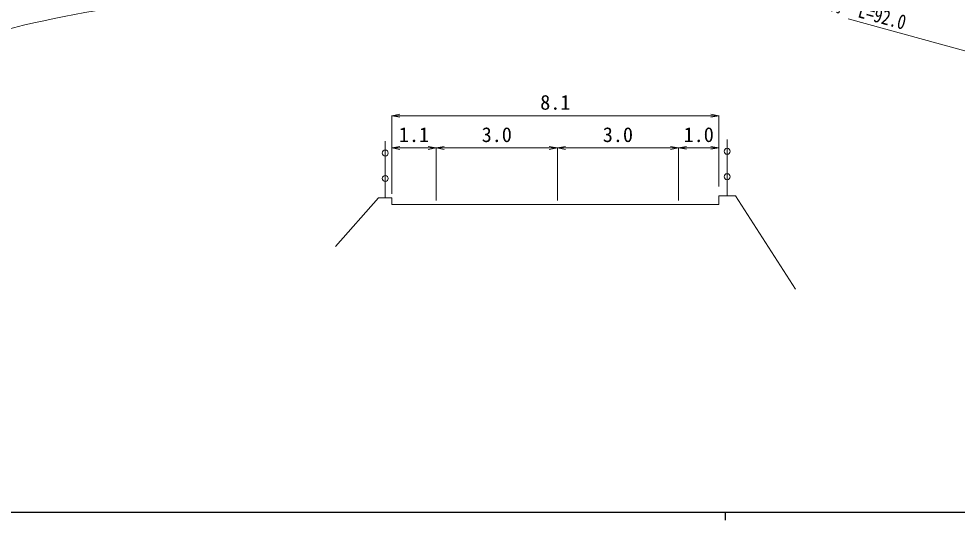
# Model space of a CAD drawing. Units: millimetres at full size, sheet at 1:1000, with parts at other scales. Extents: x 40000 to 680000, y 20000 to 380000.
# Drawn here: x 180533 to 296748, y 204000 to 266124 of the extents above; entities that cross this region are included whole.
import ezdxf
from ezdxf.enums import TextEntityAlignment as Align

# ---------------------------------------------------------------- set-up
doc = ezdxf.new("R2010")
doc.units = ezdxf.units.MM
doc.header["$LTSCALE"] = 1000
for name, color, linetype, lineweight in [('M-BGD', 7, 'Continuous', 13), ('M-STR-HTXT', 7, 'Continuous', 13), ('M-TTL-BAND', 7, 'Continuous', 25)]:
    doc.layers.add(name, color=color, linetype=linetype, lineweight=lineweight)
doc.styles.add('ＭＳ ゴシック', font='')
doc.styles.get('ＭＳ ゴシック').set_extended_font_data('MS Gothic')

# ---------------------------------------------------------------- blocks, each defined once
blk = doc.blocks.new('open_arrow')
at = {"color": 0, "linetype": 'Continuous', "lineweight": -2}
blk.add_lwpolyline([(7.5, 1.25), (0, 0), (7.5, -1.25)], dxfattribs=at)

msp = doc.modelspace()

# ---------------------------------------------------------------- linework, layer by layer
at = {"layer": 'M-BGD'}
for p, q in [((268259, 244171), (268259, 251156)), ((225910, 243956), (225910, 250942))]:
    msp.add_line(p, q, dxfattribs=at)
for points in [[(226727, 243956), (226727, 243124), (232227, 243124), (247227, 243124), (262243, 243124), (267227, 243124), (267227, 244171), (269291, 244171), (276707, 232640)], [(226727, 243956), (225092, 243956), (219776, 237931)]]:
    msp.add_lwpolyline(points, dxfattribs=at)
for centre in [(225910, 249490), (268259, 249705), (225910, 246338), (268259, 246553)]:
    msp.add_circle(centre, 375, dxfattribs=at)
at = {"layer": 'M-STR-HTXT'}
for p, q in [((283234, 266124), (327491, 253941)), ((226727, 244456), (226727, 254120)), ((267227, 254119), (226727, 254119)), ((267227, 245353), (267227, 254120)), ((226727, 250114), (232227, 250114)), ((232227, 243624), (232227, 250115)), ((232227, 250114), (247227, 250114)), ((247227, 243624), (247227, 250115)), ((247227, 250114), (262227, 250114)), ((262227, 243624), (262227, 250115)), ((262243, 243624), (262243, 250116)), ((262243, 250115), (267227, 250115))]:
    msp.add_line(p, q, dxfattribs=at)
for radius, start, end in [(145000, 98.50907, 115.56136), (140000, 98.5308, 115.41834)]:
    msp.add_arc((213296, 129057), radius, start, end, dxfattribs=at)
at = {"layer": 'M-TTL-BAND'}
for p, q in [((40000, 205000), (579000, 205000)), ((268000, 205000), (268000, 204000))]:
    msp.add_line(p, q, dxfattribs=at)

# ---------------------------------------------------------------- block references
at = {"layer": 'M-STR-HTXT', "xscale": 133, "yscale": 133}
for p in [(226727, 254119), (226727, 250114), (232227, 250114), (247227, 250114), (262243, 250115)]:
    msp.add_blockref('open_arrow', p, dxfattribs=at)
at = {"layer": 'M-STR-HTXT', "xscale": 133, "yscale": 133, "rotation": 180}
for p in [(267227, 254119), (232227, 250114), (247227, 250114), (262227, 250114), (267227, 250115)]:
    msp.add_blockref('open_arrow', p, dxfattribs=at)

# ---------------------------------------------------------------- texts
at = {"layer": 'M-STR-HTXT', "style": 'ＭＳ ゴシック', "width": 0.8}
msp.add_text('側\u3000溝\u3000L=92.0', height=1833, rotation=344.608, dxfattribs=at).set_placement((283220, 266075), align=Align.BOTTOM_CENTER)
at = {"layer": 'M-STR-HTXT', "style": 'ＭＳ ゴシック'}
for s, p in [('8.1', (246977, 254306)), ('1.1', (229477, 250302)), ('3.0', (239727, 250302)), ('3.0', (254727, 250302)), ('1.0', (264735, 250303))]:
    msp.add_text(s, height=1833, dxfattribs=at).set_placement(p, align=Align.BOTTOM_CENTER)

doc.saveas('drawing.dxf')
